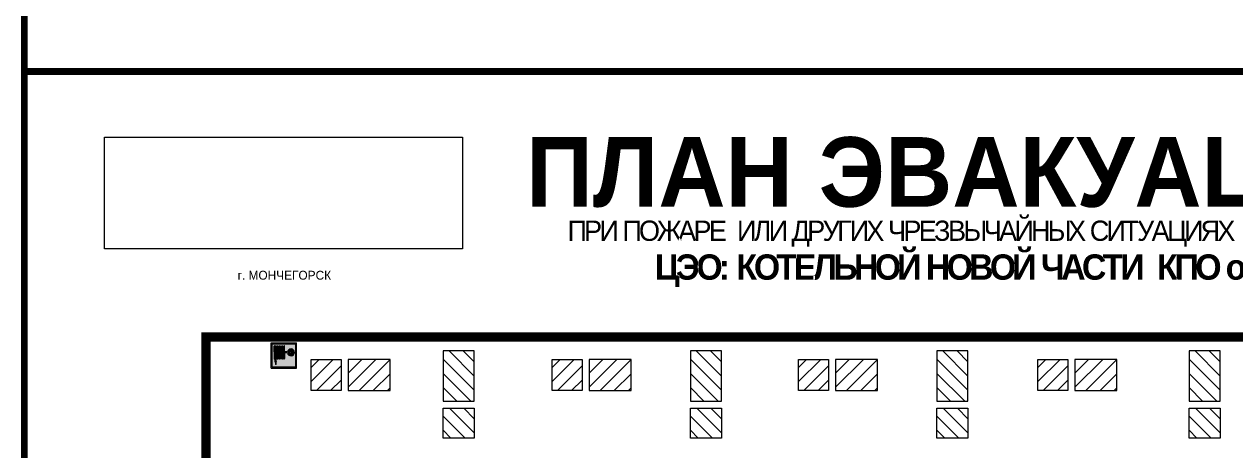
# Model space of a CAD drawing. Header units: millimetres. Extents: x 13114 to 67229, y 22859 to 38520.
# Drawn here: x 29371.4 to 29753.7, y 25341.1 to 25475.5 of the extents above; entities that cross this region are included whole.
import ezdxf

# ---------------------------------------------------------------- set-up
doc = ezdxf.new("R2010")
doc.units = ezdxf.units.MM
doc.styles.add('обычный', font='arial.ttf')
picture_1 = doc.add_image_def('image1.jpg', size_in_pixel=(337, 105))

# ---------------------------------------------------------------- blocks, each defined once
blk = doc.blocks.new('A$C37112FD5')
at = {"true_color": 0xf5f5ff}
h = blk.add_hatch(color=7, dxfattribs=at)
h.dxf.hatch_style = 1
h.paths.add_polyline_path([(12.8, -7.4), (0, -7.4), (0, -20.2), (12.8, -20.2)])
h.paths.add_polyline_path([(12.29, -7.91), (12.29, -19.69), (0.51, -19.69), (0.51, -7.91)], flags=16)
h.paths.add_polyline_path([(4.98, -9.04, -0.42597), (5.17, -9.22), (5.17, -12.25), (5.17, -15.29, -0.432244), (4.98, -15.47), (4.83, -15.47, -0.42597), (4.64, -15.29), (4.64, -12.25), (4.64, -9.22, -0.432244), (4.83, -9.04)], flags=0)
h.paths.add_polyline_path([(4.28, -9.22), (4.28, -12.25), (4.28, -15.29, -0.432244), (4.09, -15.47), (3.94, -15.47, -0.42597), (3.75, -15.29), (3.75, -12.25), (3.75, -9.22, -0.432244), (3.94, -9.04), (4.09, -9.04, -0.42597)], flags=0)
h.paths.add_polyline_path([(5.72, -9.04), (5.87, -9.04, -0.42597), (6.06, -9.22), (6.06, -12.25), (6.06, -15.29, -0.432244), (5.87, -15.47), (5.72, -15.47, -0.42597), (5.53, -15.29), (5.53, -12.25), (5.53, -9.22, -0.432244)], flags=0)
h.paths.add_polyline_path([(6.42, -8.9), (6.5, -8.9, -0.42597), (6.69, -9.08), (6.69, -12.03), (8.21, -12.03, -15.824349), (8.21, -12.47), (6.69, -12.47), (6.69, -15.42, -0.432244), (6.5, -15.6), (6.42, -15.6)], flags=0)
h.paths.add_polyline_path([(3.39, -9.22), (3.39, -12.25), (3.39, -15.29, -0.432244), (3.2, -15.47), (3.05, -15.47, -0.42597), (2.85, -15.29), (2.85, -12.25), (2.85, -9.22, -0.432244), (3.05, -9.04), (3.2, -9.04, -0.42597)], flags=0)
h.paths.add_polyline_path([(2.5, -9.22), (2.5, -16.71), (1.96, -16.71), (1.96, -9.22, -0.432244), (2.15, -9.04), (2.31, -9.04, -0.42597)], flags=0)
h.paths.add_polyline_path([(1.61, -8.9), (1.61, -15.6), (1.57, -15.6, -0.42597), (1.37, -15.42), (1.37, -12.03), (1.37, -9.09, -0.432244), (1.57, -8.9)], flags=0)
h.paths.add_polyline_path([(9.76, -10.81), (9.76, -12.03), (8.49, -12.03, -0.336371)], flags=0)
h.paths.add_polyline_path([(8.49, -12.47), (9.76, -12.47), (9.76, -13.7, -0.336371)], flags=0)
h.paths.add_polyline_path([(10.11, -10.81, -0.336371), (11.38, -12.03), (10.11, -12.03)], flags=0)
h.paths.add_polyline_path([(10.11, -12.47), (11.38, -12.47, -0.336371), (10.11, -13.7)], flags=0)
h.paths.add_polyline_path([(2.5, -16.84), (2.5, -17.05), (1.97, -17.05), (1.97, -16.84)], flags=0)
h.paths.add_polyline_path([(2.5, -17.24, -0.033778), (2.24, -18.6, -0.033778), (1.97, -17.24)], flags=0)
h = blk.add_hatch(color=242)
h.dxf.hatch_style = 1
h.paths.add_polyline_path([(12.29, -7.91), (0.51, -7.91), (0.51, -19.69), (12.29, -19.69)])
h.paths.add_polyline_path([(6.42, -15.6), (6.42, -8.9), (6.5, -8.9, -0.42597), (6.69, -9.08), (6.69, -12.03), (8.21, -12.03, -15.824349), (8.21, -12.47), (6.69, -12.47), (6.69, -15.42, -0.432244), (6.5, -15.6)], flags=16)
h.paths.add_polyline_path([(5.87, -15.47), (5.72, -15.47, -0.42597), (5.53, -15.29), (5.53, -12.25), (5.53, -9.22, -0.432244), (5.72, -9.04), (5.87, -9.04, -0.42597), (6.06, -9.22), (6.06, -12.25), (6.06, -15.29, -0.432244)], flags=16)
h.paths.add_polyline_path([(4.98, -15.47), (4.83, -15.47, -0.42597), (4.64, -15.29), (4.64, -12.25), (4.64, -9.22, -0.432244), (4.83, -9.04), (4.98, -9.04, -0.42597), (5.17, -9.22), (5.17, -12.25), (5.17, -15.29, -0.432244)], flags=16)
h.paths.add_polyline_path([(4.09, -15.47), (3.94, -15.47, -0.42597), (3.75, -15.29), (3.75, -12.25), (3.75, -9.22, -0.432244), (3.94, -9.04), (4.09, -9.04, -0.42597), (4.28, -9.22), (4.28, -12.25), (4.28, -15.29, -0.432244)], flags=16)
h.paths.add_polyline_path([(3.2, -15.47), (3.05, -15.47, -0.42597), (2.85, -15.29), (2.85, -12.25), (2.85, -9.22, -0.432244), (3.05, -9.04), (3.2, -9.04, -0.42597), (3.39, -9.22), (3.39, -12.25), (3.39, -15.29, -0.432244)], flags=16)
h.paths.add_polyline_path([(2.5, -17.05), (1.97, -17.05), (1.97, -16.84), (2.5, -16.84)], flags=16)
h.paths.add_polyline_path([(2.5, -17.24, -0.033778), (2.24, -18.6, -0.033778), (1.97, -17.24)], flags=16)
h.paths.add_polyline_path([(2.5, -16.71), (1.96, -16.71), (1.96, -9.22, -0.432244), (2.15, -9.04), (2.31, -9.04, -0.42597), (2.5, -9.22)], flags=16)
h.paths.add_polyline_path([(1.61, -15.6), (1.57, -15.6, -0.42597), (1.37, -15.42), (1.37, -12.03), (1.37, -9.09, -0.432244), (1.57, -8.9), (1.61, -8.9)], flags=16)
h.paths.add_polyline_path([(8.49, -12.47), (9.76, -12.47), (9.76, -13.7, -0.336371)], flags=0)
h.paths.add_polyline_path([(10.11, -13.7), (10.11, -12.47), (11.38, -12.47, -0.336371)], flags=0)
h.paths.add_polyline_path([(8.49, -12.03, -0.336371), (9.76, -10.81), (9.76, -12.03)], flags=0)
h.paths.add_polyline_path([(10.11, -12.03), (10.11, -10.81, -0.336371), (11.38, -12.03)], flags=0)
h = blk.add_hatch(color=7, dxfattribs=at)
h.dxf.hatch_style = 1
h.paths.add_polyline_path([(1.61, -8.9), (1.57, -8.9, 0.432244), (1.37, -9.09), (1.37, -12.03), (1.37, -15.42, 0.42597), (1.57, -15.6), (1.61, -15.6)])
h.paths.add_polyline_path([(2.5, -9.22, 0.42597), (2.31, -9.04), (2.15, -9.04, 0.432244), (1.96, -9.22), (1.96, -16.71), (2.5, -16.71)])
h.paths.add_polyline_path([(2.5, -16.84), (1.97, -16.84), (1.97, -17.05), (2.5, -17.05)])
h.paths.add_polyline_path([(2.5, -17.24), (1.97, -17.24, 0.033778), (2.24, -18.6, 0.033778)])
h.paths.add_polyline_path([(3.39, -12.25), (3.39, -9.22, 0.42597), (3.2, -9.04), (3.05, -9.04, 0.432244), (2.85, -9.22), (2.85, -12.25), (2.85, -15.29, 0.42597), (3.05, -15.47), (3.2, -15.47, 0.432244), (3.39, -15.29)])
h.paths.add_polyline_path([(4.28, -12.25), (4.28, -9.22, 0.42597), (4.09, -9.04), (3.94, -9.04, 0.432244), (3.75, -9.22), (3.75, -12.25), (3.75, -15.29, 0.42597), (3.94, -15.47), (4.09, -15.47, 0.432244), (4.28, -15.29)])
h.paths.add_polyline_path([(5.17, -12.25), (5.17, -9.22, 0.42597), (4.98, -9.04), (4.83, -9.04, 0.432244), (4.64, -9.22), (4.64, -12.25), (4.64, -15.29, 0.42597), (4.83, -15.47), (4.98, -15.47, 0.432244), (5.17, -15.29)])
h.paths.add_polyline_path([(6.06, -12.25), (6.06, -9.22, 0.42597), (5.87, -9.04), (5.72, -9.04, 0.432244), (5.53, -9.22), (5.53, -12.25), (5.53, -15.29, 0.42597), (5.72, -15.47), (5.87, -15.47, 0.432244), (6.06, -15.29)])
h.paths.add_polyline_path([(6.69, -12.47), (8.21, -12.47, 15.824349), (8.21, -12.03), (6.69, -12.03), (6.69, -9.08, 0.42597), (6.5, -8.9), (6.42, -8.9), (6.42, -15.6), (6.5, -15.6, 0.432244), (6.69, -15.42)])
h.paths.add_polyline_path([(8.49, -12.47), (9.76, -12.47), (9.76, -13.7, -0.336371)], flags=16)
h.paths.add_polyline_path([(8.49, -12.03, -0.336371), (9.76, -10.81), (9.76, -12.03)], flags=16)
h.paths.add_polyline_path([(10.11, -12.47), (11.38, -12.47, -0.336371), (10.11, -13.7)], flags=16)
h.paths.add_polyline_path([(10.11, -12.03), (10.11, -10.81, -0.336371), (11.38, -12.03)], flags=16)
h = blk.add_hatch(color=242)
h.dxf.hatch_style = 1
h.paths.add_polyline_path([(9.76, -10.81, 0.336371), (8.49, -12.03), (9.76, -12.03)])
h.paths.add_polyline_path([(10.11, -10.81), (10.11, -12.03), (11.38, -12.03, 0.336371)])
h.paths.add_polyline_path([(11.38, -12.47), (10.11, -12.47), (10.11, -13.7, 0.336371)])
h.paths.add_polyline_path([(9.76, -12.47), (8.49, -12.47, 0.336371), (9.76, -13.7)])
at = {"color": 242, "lineweight": 5}
for p, q in [((0, -20.2), (0, -7.4)), ((0, -7.4), (12.8, -7.4)), ((1.37, -12.03), (1.37, -9.08)), ((1.37, -12.03), (1.37, -15.42)), ((1.57, -8.9), (1.61, -8.9)), ((1.61, -8.9), (1.61, -15.6)), ((1.96, -16.71), (1.96, -9.22)), ((2.15, -9.04), (2.31, -9.04)), ((2.5, -16.71), (2.5, -9.22)), ((2.85, -12.25), (2.85, -9.22)), ((3.05, -9.04), (3.2, -9.04)), ((3.39, -12.25), (3.39, -9.22)), ((3.75, -12.25), (3.75, -9.22)), ((3.94, -9.04), (4.09, -9.04)), ((4.28, -12.25), (4.28, -9.22)), ((4.64, -12.25), (4.64, -9.22)), ((4.83, -9.04), (4.98, -9.04)), ((5.17, -12.25), (5.17, -9.22)), ((5.53, -12.25), (5.53, -9.22)), ((5.72, -9.04), (5.87, -9.04)), ((6.06, -12.25), (6.06, -9.22)), ((6.42, -8.9), (6.42, -15.6)), ((6.5, -8.9), (6.42, -8.9)), ((6.69, -12.03), (6.69, -9.08)), ((8.21, -12.03), (6.69, -12.03)), ((9.76, -12.03), (8.49, -12.03)), ((9.76, -10.81), (9.76, -12.03)), ((10.11, -10.81), (10.11, -12.03)), ((11.38, -12.03), (10.11, -12.03)), ((12.8, -20.2), (12.8, -7.4)), ((1.57, -15.6), (1.61, -15.6)), ((1.96, -16.71), (2.5, -16.71)), ((1.97, -16.84), (2.5, -16.84)), ((1.97, -17.05), (1.97, -16.84)), ((2.5, -17.05), (1.97, -17.05)), ((1.97, -17.24), (2.5, -17.24)), ((2.5, -16.84), (2.5, -17.05)), ((2.85, -12.25), (2.85, -15.29)), ((3.05, -15.47), (3.2, -15.47)), ((3.39, -12.25), (3.39, -15.29)), ((3.75, -12.25), (3.75, -15.29)), ((3.94, -15.47), (4.09, -15.47)), ((4.28, -12.25), (4.28, -15.29)), ((4.64, -12.25), (4.64, -15.29)), ((4.83, -15.47), (4.98, -15.47)), ((5.17, -12.25), (5.17, -15.29)), ((5.53, -12.25), (5.53, -15.29)), ((5.72, -15.47), (5.87, -15.47)), ((6.06, -12.25), (6.06, -15.29)), ((6.42, -15.6), (6.5, -15.6)), ((8.21, -12.47), (6.69, -12.47)), ((6.69, -12.47), (6.69, -15.42)), ((9.76, -12.47), (8.49, -12.47)), ((9.76, -12.47), (9.76, -13.7)), ((11.38, -12.47), (10.11, -12.47)), ((10.11, -12.47), (10.11, -13.7)), ((0, -20.2), (12.8, -20.2))]:
    blk.add_line(p, q, dxfattribs=at)
blk.add_lwpolyline([(0.51, -7.91), (12.29, -7.91), (12.29, -19.69), (0.51, -19.69)], close=True, dxfattribs=at)
for centre, radius, start, end in [((1.56, -9.09), 0.182, 87.10267, 180.60715), ((2.15, -9.22), 0.182, 87.10267, 180.60715), ((2.32, -9.22), 0.182, 359.39285, 92.89733), ((3.04, -9.22), 0.182, 87.10267, 180.60715), ((3.21, -9.22), 0.182, 359.39285, 92.89733), ((3.93, -9.22), 0.182, 87.10267, 180.60715), ((4.1, -9.22), 0.182, 359.39285, 92.89733), ((4.82, -9.22), 0.182, 87.10267, 180.60715), ((4.99, -9.22), 0.182, 359.39285, 92.89733), ((5.71, -9.22), 0.182, 87.10267, 180.60715), ((5.88, -9.22), 0.182, 359.39285, 92.89733), ((6.51, -9.09), 0.182, 359.39285, 92.89733), ((9.93, -12.25), 1.74, 187.23185, 172.76815), ((9.93, -12.25), 1.46, 96.99266, 171.35851), ((9.93, -12.25), 1.46, 8.64149, 83.00734), ((1.56, -15.42), 0.182, 179.39285, 272.89733), ((12.17, -15.98), 10.27, 187.04098, 194.7793), ((-7.7, -15.98), 10.27, 345.2207, 352.95902), ((3.04, -15.29), 0.182, 179.39285, 272.89733), ((3.21, -15.29), 0.182, 267.10267, 0.60715), ((3.93, -15.29), 0.182, 179.39285, 272.89733), ((4.1, -15.29), 0.182, 267.10267, 0.60715), ((4.82, -15.29), 0.182, 179.39285, 272.89733), ((4.99, -15.29), 0.182, 267.10267, 0.60715), ((5.71, -15.29), 0.182, 179.39285, 272.89733), ((5.88, -15.29), 0.182, 267.10267, 0.60715), ((6.51, -15.42), 0.182, 267.10267, 0.60715), ((9.93, -12.25), 1.46, 188.64149, 263.00734), ((9.93, -12.25), 1.46, 276.99266, 351.35851)]:
    blk.add_arc(centre, radius, start, end, dxfattribs=at)

msp = doc.modelspace()

# ---------------------------------------------------------------- hatches: boundary and pattern name
at = {"lineweight": 0}
h = msp.add_hatch(dxfattribs=at)
h.set_pattern_fill('ANSI31', color=256)
h.set_pattern_definition([(45, (730.8685, 20343.8374), (-2.24506403, 2.24506403), [])])
h.paths.add_polyline_path([(29462.01, 25369.6), (29462.01, 25359.78), (29471.47, 25359.78), (29471.47, 25369.6)])
h.paths.add_polyline_path([(29486.95, 25359.78), (29486.95, 25369.6), (29473.68, 25369.6), (29473.68, 25359.78)])
h = msp.add_hatch(dxfattribs=at)
h.set_pattern_fill('ANSI31', color=256, angle=90)
h.set_pattern_definition([(135, (34529.4444, -3386.4214), (-2.24506403, -2.24506403), [])])
h.paths.add_polyline_path([(29503.68, 25344.72), (29513.5, 25344.72), (29513.5, 25354.18), (29503.68, 25354.18)])
h.paths.add_polyline_path([(29513.5, 25372.28), (29503.68, 25372.28), (29503.68, 25356.39), (29513.5, 25356.39)])
h = msp.add_hatch(dxfattribs=at)
h.set_pattern_fill('ANSI31', color=256)
h.set_pattern_definition([(45, (806.9778, 20343.8374), (-2.24506403, 2.24506403), [])])
h.paths.add_polyline_path([(29538.12, 25369.6), (29538.12, 25359.78), (29547.58, 25359.78), (29547.58, 25369.6)])
h.paths.add_polyline_path([(29563.06, 25359.78), (29563.06, 25369.6), (29549.79, 25369.6), (29549.79, 25359.78)])
h = msp.add_hatch(dxfattribs=at)
h.set_pattern_fill('ANSI31', color=256, angle=90)
h.set_pattern_definition([(135, (34607.547, -3386.4214), (-2.24506403, -2.24506403), [])])
h.paths.add_polyline_path([(29581.78, 25344.72), (29591.6, 25344.72), (29591.6, 25354.18), (29581.78, 25354.18)])
h.paths.add_polyline_path([(29591.6, 25372.28), (29581.78, 25372.28), (29581.78, 25356.39), (29591.6, 25356.39)])
h = msp.add_hatch(dxfattribs=at)
h.set_pattern_fill('ANSI31', color=256)
h.set_pattern_definition([(45, (884.8347, 20343.8374), (-2.24506403, 2.24506403), [])])
h.paths.add_polyline_path([(29615.97, 25369.6), (29615.97, 25359.78), (29625.43, 25359.78), (29625.43, 25369.6)])
h.paths.add_polyline_path([(29640.91, 25359.78), (29640.91, 25369.6), (29627.65, 25369.6), (29627.65, 25359.78)])
h = msp.add_hatch(dxfattribs=at)
h.set_pattern_fill('ANSI31', color=256, angle=90)
h.set_pattern_definition([(135, (34685.3967, -3386.4214), (-2.24506403, -2.24506403), [])])
h.paths.add_polyline_path([(29659.63, 25344.72), (29669.45, 25344.72), (29669.45, 25354.18), (29659.63, 25354.18)])
h.paths.add_polyline_path([(29669.45, 25372.28), (29659.63, 25372.28), (29659.63, 25356.39), (29669.45, 25356.39)])
h = msp.add_hatch(dxfattribs=at)
h.set_pattern_fill('ANSI31', color=256)
h.set_pattern_definition([(45, (960.438, 20343.8374), (-2.24506403, 2.24506403), [])])
h.paths.add_polyline_path([(29691.58, 25369.6), (29691.58, 25359.78), (29701.04, 25359.78), (29701.04, 25369.6)])
h.paths.add_polyline_path([(29716.52, 25359.78), (29716.52, 25369.6), (29703.25, 25369.6), (29703.25, 25359.78)])
h = msp.add_hatch(dxfattribs=at)
h.set_pattern_fill('ANSI31', color=256, angle=90)
h.set_pattern_definition([(135, (34765.0546, -3386.4214), (-2.24506403, -2.24506403), [])])
h.paths.add_polyline_path([(29739.29, 25344.72), (29749.11, 25344.72), (29749.11, 25354.18), (29739.29, 25354.18)])
h.paths.add_polyline_path([(29749.11, 25372.28), (29739.29, 25372.28), (29739.29, 25356.39), (29749.11, 25356.39)])

# ---------------------------------------------------------------- linework, layer by layer
at = {"color": 6, "lineweight": 100}
for points in [[(29371.38, 25460.56), (29971.38, 25460.56), (29971.38, 25855.56), (29371.38, 25855.56)], [(29371.38, 25065.56), (29971.38, 25065.56), (29971.38, 25460.56), (29371.38, 25460.56)]]:
    msp.add_lwpolyline(points, close=True, dxfattribs=at)
at = {"lineweight": 100, "const_width": 3}
msp.add_lwpolyline([(29428.82, 25284.2), (29428.82, 25376.68), (29797.54, 25376.68)], dxfattribs=at)
at = {"lineweight": 0}
for points in [[(29462.01, 25369.6), (29471.47, 25369.6), (29471.47, 25359.78), (29462.01, 25359.78)], [(29473.68, 25359.78), (29486.95, 25359.78), (29486.95, 25369.6), (29473.68, 25369.6)], [(29513.5, 25356.39), (29513.5, 25372.28), (29503.68, 25372.28), (29503.68, 25356.39)], [(29538.12, 25369.6), (29547.58, 25369.6), (29547.58, 25359.78), (29538.12, 25359.78)], [(29549.79, 25359.78), (29563.06, 25359.78), (29563.06, 25369.6), (29549.79, 25369.6)], [(29591.6, 25356.39), (29591.6, 25372.28), (29581.78, 25372.28), (29581.78, 25356.39)], [(29615.97, 25369.6), (29625.43, 25369.6), (29625.43, 25359.78), (29615.97, 25359.78)], [(29627.65, 25359.78), (29640.91, 25359.78), (29640.91, 25369.6), (29627.65, 25369.6)], [(29669.45, 25356.39), (29669.45, 25372.28), (29659.63, 25372.28), (29659.63, 25356.39)], [(29691.58, 25369.6), (29701.04, 25369.6), (29701.04, 25359.78), (29691.58, 25359.78)], [(29703.25, 25359.78), (29716.52, 25359.78), (29716.52, 25369.6), (29703.25, 25369.6)], [(29749.11, 25356.39), (29749.11, 25372.28), (29739.29, 25372.28), (29739.29, 25356.39)], [(29503.68, 25344.72), (29503.68, 25354.18), (29513.5, 25354.18), (29513.5, 25344.72)], [(29581.78, 25344.72), (29581.78, 25354.18), (29591.6, 25354.18), (29591.6, 25344.72)], [(29659.63, 25344.72), (29659.63, 25354.18), (29669.45, 25354.18), (29669.45, 25344.72)], [(29739.29, 25344.72), (29739.29, 25354.18), (29749.11, 25354.18), (29749.11, 25344.72)]]:
    msp.add_lwpolyline(points, close=True, dxfattribs=at)

# ---------------------------------------------------------------- block references
at = {"xscale": 0.6249984004534781, "yscale": 0.6249984004534781, "zscale": 0.6249984004534781}
msp.add_blockref('A$C37112FD5', (29449.43, 25379.49), dxfattribs=at)

# ---------------------------------------------------------------- texts
at = {"lineweight": 0, "style": 'обычный'}
for s, insert, char_height, width, attachment_point in [('{\\fProxima Nova Rg|b1|i0|c204|p2;ПЛАН ЭВАКУАЦИИ}', (29529.88, 25439.82), 22, 493.8901, 1), ('\\pi-8.4,l8.4,t8.4;{\\fProxima Nova Rg|b0|i0|c204|p2;г. МОНЧЕГОРСК\\H1.1997x; }', (29453.55, 25396.18), 2.8, 126.6484, 5)]:
    msp.add_mtext(s, dxfattribs=dict(at, insert=insert, char_height=char_height, width=width, attachment_point=attachment_point))
at = {"color": 0, "lineweight": 0, "insert": (29680.45, 25413.63), "char_height": 8, "width": 449.2158, "attachment_point": 5, "style": 'обычный'}
msp.add_mtext('{\\fArial Black|b1|i0|c204|p34;\\H2x;\\T0.85;  \\fArial Narrow|b0|i0|c204|p34;\\H0.8x;\\W0.9;\\P\\fProxima Nova Rg|b0|i0|c204|p2;\\H0.5x;\\W1;\\C256;ПРИ ПОЖАРЕ  ИЛИ ДРУГИХ ЧРЕЗВЫЧАЙНЫХ СИТУАЦИЯХ  ИЗ ПОМЕЩЕНИЙ \\fProxima Nova Rg|b1|i0|c204|p2;\\H1.25x;\\PЦЭО: КОТЕЛЬНОЙ НОВОЙ ЧАСТИ  КПО отм. 0,00 }', dxfattribs=at)

# ---------------------------------------------------------------- pictures from other files: only their frames are drawn
at = {"color": 7, "lineweight": 0, "true_color": 0xf5f5ff}
image = msp.add_image(picture_1, insert=(29396.75, 25404.52), size_in_units=(113.11, 35.24), dxfattribs=at)
image.dxf.flags = 7

doc.saveas('drawing.dxf')
